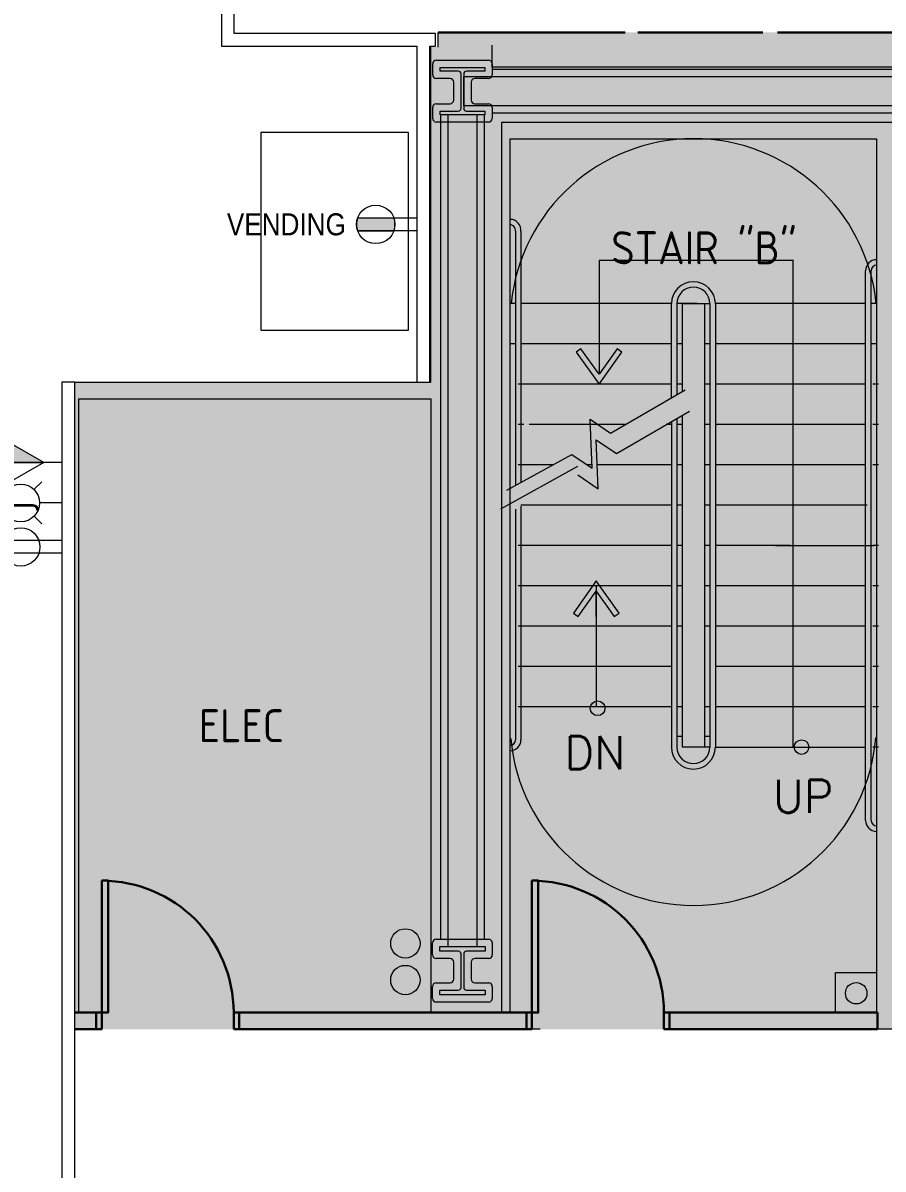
# Model space of a CAD drawing. Header units: inches. Extents: x 1 to 4637, y -664 to 702.
# Drawn here: x 1528.1 to 1762.8, y -156.7 to 156 of the extents above; entities that cross this region are included whole.
import ezdxf

# ---------------------------------------------------------------- set-up
doc = ezdxf.new("R2010")
doc.units = ezdxf.units.IN
doc.header["$MEASUREMENT"] = 0
for name, color, linetype, lineweight in [('A-ANNO-NOTE', 131, 'Continuous', 20), ('A-DETL-GENF', 92, 'Continuous', 9), ('A-DOOR', 31, 'Continuous', 9), ('A-WALL', 113, 'Continuous', 50), ('A-WALL-PATT', 111, 'Continuous', 13), ('B-BASE', 7, 'Continuous', 9), ('BB-PART-WALL', 7, 'Continuous', 9), ('E-ELEC-FIXT-IDEN', 2, 'Continuous', 9), ('I-WALL', 2, 'Continuous', 9), ('MA-2900-8th-120718_dwg', 7, 'Continuous', 9), ('NABCA_dwg', 8, 'Continuous', 9), ('Q-SPCQ', 91, 'Continuous', 9)]:
    doc.layers.add(name, color=color, linetype=linetype, lineweight=lineweight)
doc.styles.add('Arial_2', font='arial.ttf', dxfattribs={"width": 0.85, "height": 6})
doc.styles.add('ISOCP', font='isocp___.ttf', dxfattribs={"height": 9})
doc.styles.add('RomanS', font='romans__.ttf', dxfattribs={"height": 9})
doc.styles.add('Tahoma', font='tahoma.ttf', dxfattribs={"height": 6})

# ---------------------------------------------------------------- blocks, each defined once
blk = doc.blocks.new('Refrigerator - Default-2431221-New Construction - Tel_Data_Elec Plan')
at = {"layer": 'Q-SPCQ'}
for p, q in [((26.96, 19.58), (-26.96, 19.58)), ((-26.96, 19.58), (-26.96, -20.73)), ((26.96, -20.73), (26.96, 19.58)), ((-26.96, -20.73), (26.96, -20.73))]:
    blk.add_line(p, q, dxfattribs=at)
blk = doc.blocks.new('NABCA_dwg_MA-2900-8th-120718_dwg-2391440-New Construction - Test Fit Plan-2421454-New Construction - Tel_Data_Elec Plan')
at = {"layer": 'A-DOOR'}
blk.add_hatch(color=7, dxfattribs=at).paths.add_polyline_path([(-7815.5, -3359.04), (-7814.12, -3359.04), (-7814.12, -3354.54), (-7815.62, -3354.54), (-7815.62, -3359.04)], flags=0)
h = blk.add_hatch(color=7, dxfattribs=at)
h.paths.add_polyline_path([(-7696.75, -3359.04), (-7696.75, -3354.54), (-7698.25, -3354.54), (-7698.21, -3359.04)], flags=0)
h.paths.add_polyline_path([(-7735.75, -3359.04), (-7734.25, -3359.04), (-7734.25, -3354.54), (-7735.75, -3354.54), (-7735.75, -3356.36)], flags=0)
at = {"layer": 'A-WALL-PATT', "lineweight": 9}
blk.add_hatch(color=7, dxfattribs=at).paths.add_polyline_path([(-7154.96, -3090.6), (-7067.83, -3090.6), (-7067.83, -3087.1), (-7759.87, -3087.1), (-7759.87, -3090.6), (-7161.8, -3090.6)], flags=0)
h = blk.add_hatch(color=7, dxfattribs=at)
h.paths.add_polyline_path([(-7696.75, -3359.04), (-7640, -3359.04), (-7640, -3354.54), (-7696.75, -3354.54), (-7696.75, -3358.59)], flags=0)
h.paths.add_polyline_path([(-7794.84, -3359.04), (-7735.75, -3359.04), (-7735.75, -3354.54), (-7814.12, -3354.54), (-7814.12, -3359.04), (-7798.34, -3359.04)], flags=0)
at = {"layer": 'B-BASE'}
h = blk.add_hatch(color=256, dxfattribs=at)
h.paths.add_polyline_path([(-7593.5, -3338.14), (-7593.5, -3342.64), (-7598.75, -3342.64), (-7598.75, -3338.14), (-7595, -3338.14)], flags=0)
h.paths.add_polyline_path([(-7557.5, -3342.64), (-7557.5, -3338.14), (-7542.25, -3338.14), (-7542.25, -3342.64), (-7556, -3342.64)], flags=0)
h.paths.add_polyline_path([(-7286.46, -3359.1), (-7243.2, -3359.1), (-7243.2, -3341.1), (-7195.2, -3341.1), (-7195.2, -3359.1), (-7067.83, -3359.1), (-7067.83, -3298.1), (-7072.83, -3298.1), (-7072.83, -3340.1), (-7173.2, -3340.1), (-7173.2, -3225.1), (-7072.83, -3225.1), (-7072.83, -3256.1), (-7067.83, -3256.1), (-7067.83, -3190.1), (-7072.83, -3190.1), (-7072.83, -3221.1), (-7173.2, -3221.1), (-7173.2, -3109.1), (-7072.83, -3109.1), (-7072.83, -3148.1), (-7067.83, -3148.1), (-7067.83, -3090.6), (-7462.51, -3090.6), (-7462.51, -3091.48), (-7745.1, -3090.61), (-7745.11, -3090.6), (-7759.87, -3090.65), (-7759.87, -3091.1), (-7761.87, -3091.1), (-7761.87, -3182.48), (-7859, -3182.48), (-7859, -3354.54), (-7857.87, -3354.48), (-7857.87, -3187.1), (-7761.87, -3187.1), (-7761.87, -3354.48), (-7815.5, -3354.48), (-7815.5, -3354.54), (-7740.21, -3354.54), (-7740.21, -3116.1), (-7640.21, -3116.1), (-7640.17, -3354.54), (-7640, -3354.54), (-7640, -3359.04), (-7698.21, -3359.04), (-7698.21, -3359.1), (-7632.09, -3359.1), (-7632.09, -3350.85), (-7615.35, -3350.85), (-7615.35, -3359.1), (-7602.73, -3359.1), (-7602.73, -3356.45), (-7593.52, -3356.45), (-7593.52, -3356.39), (-7598.75, -3356.39), (-7598.75, -3351.89), (-7593.43, -3351.89), (-7593.43, -3351.83), (-7599.48, -3351.83), (-7599.48, -3342.7), (-7593.48, -3342.7), (-7593.5, -3338.08), (-7599.48, -3338.08), (-7599.48, -3131.23), (-7439.82, -3131.23), (-7439.82, -3142.6), (-7396.82, -3142.6), (-7396.82, -3327.98), (-7539.48, -3327.98), (-7539.48, -3338.08), (-7557.52, -3338.08), (-7557.5, -3342.7), (-7551.48, -3342.7), (-7551.48, -3351.83), (-7557.48, -3351.83), (-7557.48, -3356.45), (-7551.48, -3356.45), (-7551.48, -3359.1), (-7370.57, -3359.1), (-7370.57, -3359.04), (-7376.82, -3359.04), (-7376.82, -3354.54), (-7370.57, -3354.54), (-7370.57, -3354.48), (-7376.57, -3354.48), (-7376.57, -3273.73), (-7315.82, -3273.73), (-7315.82, -3292.39), (-7315.45, -3292.39), (-7315.45, -3283.16), (-7310.95, -3283.16), (-7310.95, -3292.39), (-7310.57, -3292.39), (-7310.57, -3268.48), (-7376.57, -3268.48), (-7376.57, -3091.73), (-7207.85, -3091.73), (-7207.85, -3184.5), (-7233.85, -3184.5), (-7233.85, -3189.75), (-7207.85, -3189.75), (-7207.85, -3322.48), (-7247.82, -3322.48), (-7247.82, -3350.48), (-7310.57, -3350.48), (-7310.57, -3328.39), (-7315.82, -3328.41), (-7315.82, -3354.48), (-7334.57, -3354.48), (-7334.57, -3354.54), (-7247.82, -3354.54), (-7247.82, -3359.04), (-7334.57, -3359.04), (-7334.57, -3359.1), (-7289.96, -3359.1)], flags=0)
h.paths.add_polyline_path([(-7815.5, -3359.1), (-7734.21, -3359.1), (-7734.25, -3359.04), (-7815.5, -3359.04)], flags=0)
h.paths.add_polyline_path([(-7538.82, -3354.16), (-7549.72, -3350.07), (-7549.98, -3350.33), (-7549.98, -3349.98), (-7537.13, -3349.98), (-7537.99, -3352.1)], flags=0)
h.paths.add_polyline_path([(-7421.68, -3358.66), (-7538.82, -3358.66), (-7538.82, -3354.16), (-7396.82, -3354.16), (-7396.82, -3358.66)], flags=0)
h.paths.add_polyline_path([(-7548.14, -3357.6), (-7549.98, -3357.6), (-7549.98, -3352.1), (-7538.82, -3354.16), (-7548.14, -3357.03), (-7544.89, -3357.6)], flags=0)
h.paths.add_polyline_path([(-7554.5, -3356.39), (-7557.37, -3356.39), (-7557.37, -3351.89), (-7554.5, -3351.92), (-7554.5, -3354.59)], flags=0)
h.paths.add_polyline_path([(-7310.95, -3347.16), (-7315.45, -3347.16), (-7315.45, -3328.41), (-7310.95, -3328.41), (-7310.95, -3338.07)], flags=0)
h.paths.add_polyline_path([(-7526.75, -3345.6), (-7535.35, -3345.6), (-7535.35, -3333.6), (-7465.31, -3333.6), (-7465.31, -3345.6), (-7501.75, -3345.6)], flags=0)
h.paths.add_polyline_path([(-7396.82, -3345.6), (-7441.17, -3345.6), (-7441.17, -3333.6), (-7396.82, -3333.6)], flags=0)
h.paths.add_polyline_path([(-7626.98, -3334.58), (-7626.98, -3257.19), (-7602.98, -3257.19), (-7602.98, -3334.58), (-7615.35, -3334.58)], flags=0)
h.paths.add_polyline_path([(-7632.09, -3253.69), (-7632.09, -3184.57), (-7604.32, -3184.57), (-7604.32, -3253.69), (-7626.98, -3253.69)], flags=0)
h.paths.add_polyline_path([(-7629.21, -3181.07), (-7629.21, -3115.13), (-7602.98, -3115.13), (-7602.98, -3181.07), (-7626.98, -3181.07)], flags=0)
h.paths.add_polyline_path([(-7757.21, -3171.83), (-7757.21, -3168.2), (-7749.21, -3143.68), (-7749.21, -3145.6), (-7756.1, -3168.2)], flags=0)
h.paths.add_polyline_path([(-7421.68, -3139.1), (-7436.32, -3139.1), (-7436.32, -3115.1), (-7400.32, -3115.1), (-7400.32, -3139.1)], flags=0)
h.paths.add_polyline_path([(-7537.19, -3125.6), (-7599.48, -3125.6), (-7599.48, -3113.6), (-7463.01, -3113.6), (-7463.01, -3125.6), (-7533.69, -3125.6)], flags=0)
h.paths.add_polyline_path([(-7752.84, -3107.1), (-7752.84, -3101.24), (-7747.86, -3107.1), (-7749.21, -3107.1)], flags=0)
for points in [[(-7462.51, -3091.48), (-7462.51, -3090.6), (-7745.1, -3090.61), (-7745.1, -3090.65), (-7463.01, -3091.47)], [(-7752.84, -3107.1), (-7747.86, -3107.1), (-7752.84, -3101.24)], [(-7757.21, -3171.83), (-7749.21, -3145.6), (-7749.21, -3143.68), (-7757.21, -3168.2)]]:
    blk.add_hatch(color=256, dxfattribs=at).paths.add_polyline_path(points, flags=0)
at = {"layer": 'BB-PART-WALL'}
blk.add_hatch(color=256, dxfattribs=at).paths.add_polyline_path([(-7859, -3359.1), (-7851.5, -3359.1), (-7851.5, -3354.48), (-7857.87, -3354.48), (-7859, -3354.54), (-7859, -3359.04)], flags=0)
at = {"layer": 'A-DOOR', "color": 10, "lineweight": 30, "flags": 128}
for points in [[(-7851.62, -3318.54), (-7849.87, -3318.54), (-7849.87, -3354.54), (-7851.62, -3354.54)], [(-7734.25, -3318.54), (-7732.5, -3318.54), (-7732.5, -3354.54), (-7734.25, -3354.54)], [(-7853.12, -3354.54), (-7851.62, -3354.54), (-7851.62, -3359.04), (-7853.12, -3359.04)], [(-7815.62, -3359.04), (-7815.62, -3354.54), (-7814.12, -3354.54), (-7814.12, -3359.04)], [(-7735.75, -3354.54), (-7734.25, -3354.54), (-7734.25, -3359.04), (-7735.75, -3359.04)], [(-7698.25, -3359.04), (-7698.25, -3354.54), (-7696.75, -3354.54), (-7696.75, -3359.04)]]:
    blk.add_lwpolyline(points, close=True, dxfattribs=at)
at = {"layer": 'A-DOOR', "color": 10, "lineweight": 30}
for centre in [(-7851.62, -3354.54), (-7734.25, -3354.54)]:
    blk.add_arc(centre, 36, 0, 90, dxfattribs=at)
at = {"layer": 'A-WALL', "color": 10, "lineweight": 30}
for p, q in [((-7708.83, -3087.1), (-7759.87, -3087.1)), ((-7671.21, -3087.1), (-7705.33, -3087.1)), ((-7540.33, -3087.1), (-7667.21, -3087.1))]:
    blk.add_line(p, q, dxfattribs=at)
at = {"layer": 'A-WALL', "color": 10, "lineweight": 30, "flags": 128}
blk.add_lwpolyline([(-7859, -3359.04), (-7853.12, -3359.04), (-7853.12, -3354.54), (-7859, -3354.54)], dxfattribs=at)
for points in [[(-7814.12, -3359.04), (-7735.75, -3359.04), (-7735.75, -3354.54), (-7814.12, -3354.54)], [(-7696.75, -3359.04), (-7640, -3359.04), (-7640, -3354.54), (-7696.75, -3354.54)]]:
    blk.add_lwpolyline(points, close=True, dxfattribs=at)
at = {"layer": 'B-BASE'}
for p, q in [((-7761.32, -3098.66), (-7761.32, -3095.66)), ((-7760.32, -3094.66), (-7746.1, -3094.66)), ((-7745.1, -3095.66), (-7745.1, -3098.66)), ((-7753.59, -3107.8), (-7753.59, -3098.41)), ((-7752.84, -3098.41), (-7752.84, -3107.8)), ((-7745.1, -3097.1), (-7462.51, -3097.1)), ((-7756.59, -3099.66), (-7760.32, -3099.66)), ((-7755.59, -3105.55), (-7755.59, -3100.66)), ((-7750.84, -3100.66), (-7750.84, -3105.55)), ((-7746.1, -3099.66), (-7749.84, -3099.66)), ((-7761.32, -3110.55), (-7761.32, -3107.55)), ((-7760.32, -3106.55), (-7756.59, -3106.55)), ((-7749.84, -3106.55), (-7746.1, -3106.55)), ((-7745.1, -3107.55), (-7745.1, -3110.55)), ((-7746.1, -3111.55), (-7760.32, -3111.55)), ((-7759.21, -3109.55), (-7759.21, -3334.54)), ((-7747.21, -3334.54), (-7747.21, -3109.55)), ((-7462.51, -3109.1), (-7745.1, -3109.1)), ((-7738.73, -3141.34), (-7738.73, -3210.74)), ((-7737.23, -3141.44), (-7737.23, -3209.91)), ((-7662.96, -3282.1), (-7662.96, -3149.36)), ((-7643.22, -3302.1), (-7643.22, -3152.1)), ((-7641.72, -3302.1), (-7641.72, -3152.1)), ((-7738.73, -3161.1), (-7740, -3161.1)), ((-7687.2, -3161.1), (-7687.2, -3282.1)), ((-7640.21, -3161.1), (-7641.72, -3161.1)), ((-7738.73, -3172.1), (-7740.2, -3172.1)), ((-7696.2, -3172.1), (-7737.23, -3172.1)), ((-7693.2, -3172.1), (-7694.7, -3172.1)), ((-7685.7, -3172.1), (-7687.2, -3172.1)), ((-7643.22, -3172.1), (-7684.2, -3172.1)), ((-7640.2, -3172.1), (-7641.72, -3172.1)), ((-7858.5, -3182.48), (-7765.62, -3182.48)), ((-7736.5, -3183.1), (-7737.97, -3183.1)), ((-7696.2, -3183.1), (-7737.23, -3183.1)), ((-7693.2, -3183.1), (-7694.7, -3183.1)), ((-7685.7, -3183.1), (-7687.2, -3183.1)), ((-7643.22, -3183.1), (-7684.2, -3183.1)), ((-7639.69, -3183.1), (-7641.21, -3183.1)), ((-7694.7, -3192.39), (-7694.7, -3282.1)), ((-7736.5, -3194.1), (-7737.97, -3194.1)), ((-7716.04, -3194.1), (-7735, -3194.1)), ((-7708.79, -3194.1), (-7716.2, -3194.1)), ((-7696.2, -3194.1), (-7697.63, -3194.1)), ((-7696.2, -3193.27), (-7696.2, -3282.1)), ((-7693.2, -3194.1), (-7694.7, -3194.1)), ((-7685.7, -3194.1), (-7687.2, -3194.1)), ((-7643.22, -3194.1), (-7684.2, -3194.1)), ((-7639.69, -3194.1), (-7641.21, -3194.1)), ((-7742.76, -3217.06), (-7721.72, -3205.45)), ((-7736.5, -3205.1), (-7737.97, -3205.1)), ((-7728.52, -3205.1), (-7737.23, -3205.1)), ((-7717.83, -3205.1), (-7719.15, -3205.1)), ((-7696.2, -3205.1), (-7716.46, -3205.1)), ((-7693.2, -3205.1), (-7694.7, -3205.1)), ((-7685.7, -3205.1), (-7687.2, -3205.1)), ((-7643.22, -3205.1), (-7684.2, -3205.1)), ((-7639.69, -3205.1), (-7641.21, -3205.1)), ((-7738.73, -3217.21), (-7738.73, -3280.1)), ((-7696.2, -3216.1), (-7737.23, -3216.1)), ((-7737.23, -3216.39), (-7737.23, -3280.1)), ((-7693.2, -3216.1), (-7694.7, -3216.1)), ((-7685.7, -3216.1), (-7687.2, -3216.1)), ((-7642.83, -3216.1), (-7684.2, -3216.1)), ((-7736.5, -3227.1), (-7737.96, -3227.1)), ((-7696.2, -3227.1), (-7737.23, -3227.1)), ((-7693.2, -3227.1), (-7694.7, -3227.1)), ((-7685.7, -3227.1), (-7687.2, -3227.1)), ((-7665.96, -3227.1), (-7684.2, -3227.1)), ((-7639.7, -3227.1), (-7641.21, -3227.1)), ((-7687.2, -3230.66), (-7687.2, -3241.1)), ((-7685.7, -3231.53), (-7685.7, -3240.27)), ((-7736.5, -3238.1), (-7737.96, -3238.1)), ((-7696.2, -3238.1), (-7737.23, -3238.1)), ((-7716.72, -3238.1), (-7716.72, -3271.1)), ((-7693.2, -3238.1), (-7694.7, -3238.1)), ((-7685.7, -3238.1), (-7687.2, -3238.1)), ((-7643.22, -3238.1), (-7684.2, -3238.1)), ((-7639.69, -3238.1), (-7641.21, -3238.1)), ((-7736.5, -3249.1), (-7737.96, -3249.1)), ((-7696.2, -3249.1), (-7737.23, -3249.1)), ((-7693.2, -3249.1), (-7694.7, -3249.1)), ((-7685.7, -3249.1), (-7687.2, -3249.1)), ((-7643.22, -3249.1), (-7684.2, -3249.1)), ((-7639.69, -3249.1), (-7641.21, -3249.1)), ((-7736.5, -3260.1), (-7737.98, -3260.1)), ((-7696.2, -3260.1), (-7737.23, -3260.1)), ((-7643.22, -3260.1), (-7684.2, -3260.1)), ((-7639.69, -3260.1), (-7641.21, -3260.1)), ((-7736.5, -3271.1), (-7737.98, -3271.1)), ((-7696.2, -3271.1), (-7737.23, -3271.1)), ((-7693.2, -3271.1), (-7694.7, -3271.1)), ((-7685.7, -3271.1), (-7687.2, -3271.1)), ((-7643.22, -3271.1), (-7684.2, -3271.1)), ((-7639.69, -3271.1), (-7641.21, -3271.1)), ((-7693.2, -3279.18), (-7694.7, -3279.18)), ((-7685.7, -3279.18), (-7687.2, -3279.18)), ((-7639.69, -3282.1), (-7641.21, -3282.1)), ((-7761.37, -3338.79), (-7761.37, -3335.54)), ((-7760.37, -3334.54), (-7746.05, -3334.54)), ((-7745.05, -3335.54), (-7745.05, -3338.79)), ((-7756.59, -3339.79), (-7760.37, -3339.79)), ((-7753.59, -3347.66), (-7753.59, -3338.54)), ((-7752.84, -3338.54), (-7752.84, -3347.66)), ((-7746.05, -3339.79), (-7749.84, -3339.79)), ((-7755.59, -3345.41), (-7755.59, -3340.79)), ((-7750.84, -3340.79), (-7750.84, -3345.41)), ((-7761.37, -3350.66), (-7761.37, -3347.41)), ((-7760.37, -3346.41), (-7756.59, -3346.41)), ((-7749.84, -3346.41), (-7746.05, -3346.41)), ((-7745.05, -3347.41), (-7745.05, -3350.66)), ((-7746.05, -3351.66), (-7760.37, -3351.66)), ((-7734.21, -3359.1), (-7734.21, -3354.6)), ((-7742.48, -3359.1), (-7742.48, -3359.04))]:
    blk.add_line(p, q, dxfattribs=at)
at = {"layer": 'B-BASE', "flags": 128}
for points in [[(-7762.12, -3182.48), (-7761.87, -3182.48), (-7761.87, -3091.1)], [(-7462.51, -3096.6), (-7745.1, -3096.6), (-7745.1, -3090.6)], [(-7754.34, -3097.66), (-7759.32, -3097.66), (-7759.32, -3096.66), (-7747.1, -3096.66), (-7747.1, -3097.66), (-7752.09, -3097.66)], [(-7752.09, -3108.55), (-7747.1, -3108.55), (-7747.1, -3109.55), (-7759.32, -3109.55), (-7759.32, -3108.55), (-7754.34, -3108.55)], [(-7742.48, -3354.54), (-7742.48, -3111.6), (-7632.35, -3111.6), (-7599.48, -3111.6), (-7599.48, -3184.57), (-7633.48, -3184.57)], [(-7635.71, -3111.6), (-7635.71, -3359.1), (-7698.21, -3359.1), (-7698.21, -3359.04)], [(-7740.21, -3354.54), (-7740.21, -3116.1), (-7640.21, -3116.1), (-7640.21, -3350.23)], [(-7662.9, -3149.36), (-7715.94, -3149.36), (-7715.94, -3173.43)], [(-7696.2, -3186.79), (-7696.2, -3161.1), (-7737.23, -3161.1)], [(-7693.2, -3185.04), (-7693.2, -3161.1), (-7694.7, -3161.1), (-7694.7, -3185.91)], [(-7689.19, -3161.1), (-7693.19, -3161.1), (-7687.2, -3161.1), (-7685.7, -3161.1), (-7685.7, -3282.1), (-7687.2, -3282.1), (-7693.2, -3282.1), (-7693.2, -3191.52)], [(-7643.22, -3161.1), (-7684.2, -3161.1), (-7684.2, -3282.1), (-7643.22, -3282.1)], [(-7741.06, -3212.02), (-7723.32, -3202.23), (-7717.79, -3206.03), (-7718.33, -3192.63), (-7712.81, -3196.43), (-7692.4, -3184.58)], [(-7857.87, -3354.48), (-7851.5, -3354.48), (-7857.87, -3354.48), (-7857.87, -3187.1), (-7761.87, -3187.1), (-7761.87, -3354.48), (-7815.5, -3354.48), (-7815.5, -3354.54)], [(-7721.72, -3207.82), (-7716.19, -3211.63), (-7716.74, -3198.22), (-7711.21, -3202.03), (-7691.26, -3190.39)], [(-7663.73, -3227.1), (-7667.8, -3227.1), (-7640.98, -3227.1)], [(-7754.34, -3337.79), (-7759.37, -3337.79), (-7759.37, -3336.54), (-7747.05, -3336.54), (-7747.05, -3337.79), (-7752.09, -3337.79)], [(-7651.44, -3354.54), (-7651.44, -3343.6), (-7640.21, -3343.6), (-7640.21, -3354.54)], [(-7752.09, -3348.41), (-7747.05, -3348.41), (-7747.05, -3349.66), (-7759.37, -3349.66), (-7759.37, -3348.41), (-7754.34, -3348.41)], [(-7851.5, -3354.48), (-7851.5, -3359.1), (-7859, -3359.1)], [(-7731.98, -3359.1), (-7815.5, -3359.1), (-7815.5, -3359.04)]]:
    blk.add_lwpolyline(points, dxfattribs=at)
for points in [[(-7752.84, -3099.1), (-7453.59, -3099.1), (-7453.59, -3107.1), (-7752.84, -3107.1)], [(-7749.21, -3109.55), (-7757.21, -3109.55), (-7757.21, -3336.54), (-7749.21, -3336.54)]]:
    blk.add_lwpolyline(points, close=True, dxfattribs=at)
at = {"layer": 'B-BASE'}
for centre, radius in [((-7716.33, -3271.5), 2), ((-7660.69, -3282.1), 2), ((-7768.78, -3335.65), 4), ((-7768.78, -3345.65), 4), ((-7645.78, -3349.26), 2.93)]:
    blk.add_circle(centre, radius, dxfattribs=at)
for centre, radius, start, end in [((-7760.32, -3095.66), 1, 90, 180), ((-7746.1, -3095.66), 1, 0, 90), ((-7760.32, -3098.66), 1, 180, 270), ((-7754.34, -3098.41), 0.75, 0, 90), ((-7752.09, -3098.41), 0.75, 90, 180), ((-7746.1, -3098.66), 1, 270, 0), ((-7756.59, -3100.66), 1, 0, 90), ((-7749.84, -3100.66), 1, 90, 180), ((-7760.32, -3107.55), 1, 90, 180), ((-7756.59, -3105.55), 1, 270, 0), ((-7754.34, -3107.8), 0.75, 270, 0), ((-7752.09, -3107.8), 0.75, 180, 270), ((-7749.84, -3105.55), 1, 180, 270), ((-7746.1, -3107.55), 1, 0, 90), ((-7760.32, -3110.55), 1, 180, 270), ((-7746.1, -3110.55), 1, 270, 0), ((-7690.11, -3166.17), 50.07, 5.8064, 174.1936), ((-7740.22, -3141.1), 3, 353.5417, 90), ((-7740.22, -3141.1), 1.5, 350.8617, 90), ((-7640.22, -3152.1), 3, 90, 180), ((-7640.22, -3152.1), 1.5, 90, 180), ((-7690.19, -3161.1), 6, 0, 180), ((-7690.19, -3161.1), 4.5, 0, 180), ((-7740.23, -3280.1), 1.5, 270, 0), ((-7740.23, -3280.1), 3, 270, 0), ((-7690.23, -3275.3), 50, 185.0626, 355.2253), ((-7690.2, -3282.1), 6, 180, 0), ((-7690.2, -3282.1), 4.5, 180, 0), ((-7640.22, -3302.1), 3, 180, 270), ((-7640.22, -3302.1), 1.5, 180, 270), ((-7760.37, -3335.54), 1, 90, 180), ((-7746.05, -3335.54), 1, 0, 90), ((-7760.37, -3338.79), 1, 180, 270), ((-7756.59, -3340.79), 1, 0, 90), ((-7754.34, -3338.54), 0.75, 0, 90), ((-7752.09, -3338.54), 0.75, 90, 180), ((-7749.84, -3340.79), 1, 90, 180), ((-7746.05, -3338.79), 1, 270, 0), ((-7756.59, -3345.41), 1, 270, 0), ((-7749.84, -3345.41), 1, 180, 270), ((-7760.37, -3347.41), 1, 90, 180), ((-7754.34, -3347.66), 0.75, 270, 0), ((-7752.09, -3347.66), 0.75, 180, 270), ((-7746.05, -3347.41), 1, 0, 90), ((-7760.37, -3350.66), 1, 180, 270), ((-7746.05, -3350.66), 1, 270, 0)]:
    blk.add_arc(centre, radius, start, end, dxfattribs=at)
at = {"layer": 'BB-PART-WALL', "flags": 128}
blk.add_lwpolyline([(-7859, -3354.48), (-7851.5, -3354.48), (-7851.5, -3359.1), (-7859, -3359.1)], dxfattribs=at)
at = {"layer": 'MA-2900-8th-120718_dwg', "flags": 128}
for points in [[(-7715.94, -3173.43), (-7715.94, -3180.35), (-7720.87, -3173.43), (-7722.17, -3174.36), (-7715.94, -3183.1), (-7709.7, -3174.36), (-7711, -3173.43), (-7715.94, -3180.35)], [(-7716.72, -3246.44), (-7716.72, -3239.52), (-7711.78, -3246.44), (-7710.48, -3245.52), (-7716.72, -3236.77), (-7722.95, -3245.52), (-7721.65, -3246.44), (-7716.72, -3239.52)]]:
    blk.add_lwpolyline(points, dxfattribs=at)
at = {"layer": 'B-BASE', "char_height": 9}
for s, insert, width, attachment_point, line_spacing_factor, style in [('STAIR "B"', (-7687.29, -3141.35), 72.586, 2, 1.478621, 'ISOCP'), ('ELEC', (-7813.52, -3271.76), 33.8735, 2, 1.478621, 'ISOCP'), ('DN', (-7725.35, -3279.13), 22.4896, 1, 0.983083, 'RomanS'), ('UP', (-7668.55, -3291.02), 22.4896, 1, 0.983083, 'RomanS')]:
    blk.add_mtext(s, dxfattribs=dict(at, insert=insert, width=width, attachment_point=attachment_point, line_spacing_factor=line_spacing_factor, style=style))
blk = doc.blocks.new('NABCA_dwg-2391440-New Construction - Tel_Data_Elec Plan')
at = {"layer": 'A-WALL', "color": 250, "lineweight": 20}
for p, q in [((2342.61, 149.4), (2342.61, 153.4)), ((2243.49, 58.02), (2243.99, 58.02))]:
    blk.add_line(p, q, dxfattribs=at)
blk.add_blockref('NABCA_dwg_MA-2900-8th-120718_dwg-2391440-New Construction - Test Fit Plan-2421454-New Construction - Tel_Data_Elec Plan', (10102.48, 3240.5))

msp = doc.modelspace()

# ---------------------------------------------------------------- hatches: boundary and pattern name
at = {"layer": 'A-ANNO-NOTE', "lineweight": 9}
for points in [[(1619.29, 99.73), (1619.29, 102.31), (1619.13, 100.9)], [(1629.61, 100.55), (1629.41, 102.54), (1619.29, 102.31)], [(1619.29, 102.31), (1629.41, 102.54), (1619.35, 102.54)], [(1619.29, 99.73), (1629.61, 100.55), (1619.29, 102.31)], [(1619.29, 99.73), (1629.56, 100.19), (1629.61, 100.55)], [(1619.35, 99.5), (1629.56, 100.19), (1619.29, 99.73)], [(1629.41, 102.54), (1619.43, 102.76), (1619.35, 102.54)], [(1629.41, 99.5), (1629.56, 100.19), (1619.35, 99.5)], [(1629.41, 102.54), (1629.33, 102.76), (1619.43, 102.76)], [(1629.61, 100.55), (1629.47, 102.31), (1629.41, 102.54)], [(1629.61, 100.55), (1629.63, 101.14), (1629.47, 102.31)], [(1619.43, 99.28), (1629.33, 99.28), (1619.35, 99.5)], [(1629.33, 99.28), (1629.41, 99.5), (1619.35, 99.5)], [(1533.83, 36.02), (1523.37, 42.02), (1523.37, 36.02)]]:
    msp.add_hatch(color=256, dxfattribs=at).paths.add_polyline_path(points, flags=0)
at = {"layer": 'A-DETL-GENF'}
h = msp.add_hatch(color=9, dxfattribs=at)
h.paths.add_polyline_path([(3454.41, -656.64), (3526.04, -656.64), (3526.04, -625.6), (3525.54, -625.6), (3525.54, -614.1), (3537.66, -614.1), (3537.66, -630.43), (3554.37, -630.43), (3554.37, -645.98), (3643.41, -645.98), (3643.41, -656.1), (3643.04, -656.1), (3643.04, -656.64), (3822.04, -656.64), (3822.04, 227.4), (3820.41, 227.4), (3820.41, 226.9), (3811.41, 226.9), (3811.41, 279.65), (3797.41, 279.65), (3797.41, 285.65), (3801.04, 285.65), (3801.04, 289.15), (3797.41, 289.15), (3797.41, 295.15), (3811.41, 295.15), (3811.41, 347.9), (3821.54, 347.9), (3821.54, 347.4), (3822.04, 347.4), (3822.04, 693.36), (2249.79, 693.36), (2249.79, 690.9), (2264.04, 690.9), (2264.04, 683.42), (2264.33, 682.82), (2264.33, 674.27), (2259.87, 674.27), (2259.87, 670.9), (2249.79, 670.9), (2249.79, 215.4), (3258.78, 215.4), (3258.78, 129.86), (3257.03, 129.86), (3257.03, 128.36), (3258.78, 128.36), (3258.78, 43.36), (3257.58, 43.36), (3257.58, 35.36), (3258.78, 35.36), (3258.78, -118.6), (3066.67, -118.64), (3066.67, -176.64), (3330.04, -176.64), (3330.04, -656.64), (3436.21, -656.64)], flags=0)
h.paths.add_polyline_path([(3454.41, -656.1), (3432.04, -656.1), (3432.04, -648.6), (3431.66, -648.6), (3431.66, -639.48), (3436.21, -639.48), (3436.21, -633.43), (3454.41, -633.43), (3454.41, -614.01), (3466.41, -614.01), (3466.41, -625.6), (3466.04, -625.6), (3466.04, -656.1)], flags=0)
h.paths.add_polyline_path([(3815.54, -650.1), (3795.66, -650.1), (3795.66, -630.1), (3815.54, -630.1), (3815.54, -645.98)], flags=0)
h.paths.add_polyline_path([(1691, -118.6), (1703.04, -118.6), (1703, -114.04), (1761.08, -114.04), (1761.04, 124.4), (1661.04, 124.4), (1661.04, -114.04), (1667, -114.04), (1667.04, -118.6)], flags=0)
h.paths.add_polyline_path([(1585.63, -118.6), (1585.75, -118.6), (1585.75, -118.54), (1585.63, -118.54), (1585.63, -114.04), (1585.75, -114.04), (1585.75, -113.98), (1639.38, -113.98), (1639.38, 53.4), (1543.38, 53.4), (1543.38, -113.98), (1549.75, -113.98), (1549.75, -118.6)], flags=0)
h.paths.add_polyline_path([(2193.4, -118.6), (2206.05, -118.6), (2206.05, -100.6), (2158.05, -100.6), (2158.05, -118.6), (2173.79, -118.6)], flags=0)
h.paths.add_polyline_path([(2066.68, -118.6), (2066.68, -113.98), (2085.43, -113.98), (2085.43, -87.91), (2090.68, -87.91), (2090.68, -109.98), (2153.43, -109.98), (2153.43, -81.98), (2193.4, -81.98), (2193.4, 50.75), (2167.4, 50.75), (2167.4, 56), (2193.4, 56), (2193.4, 148.77), (2024.68, 148.77), (2024.68, -27.98), (2090.68, -27.98), (2090.68, -51.89), (2085.43, -51.89), (2085.43, -33.23), (2024.68, -33.23), (2024.68, -113.98), (2030.68, -113.98), (2030.68, -118.6)], flags=0)
h.paths.add_polyline_path([(1801.77, -118.6), (1849.77, -118.6), (1849.77, -115.95), (1843.77, -115.95), (1843.77, -111.33), (1849.77, -111.33), (1849.77, -102.2), (1843.75, -102.2), (1843.75, -97.58), (1861.77, -97.58), (1861.77, -87.48), (2004.43, -87.48), (2004.43, 97.9), (1961.43, 97.9), (1961.43, 109.27), (1801.77, 109.27), (1801.77, -97.58), (1807.75, -97.58), (1807.75, -102.2), (1801.77, -102.2), (1801.77, -111.33), (1807.82, -111.33), (1807.82, -111.39), (1807.88, -111.39), (1807.88, -115.89), (1807.72, -115.89), (1807.72, -115.95), (1798.52, -115.95), (1798.52, -118.6), (1801.37, -118.6)], flags=0)
h.paths.add_polyline_path([(1785.9, -118.6), (1785.9, -110.35), (1769.16, -110.35), (1769.16, -118.6), (1774.27, -118.6)], flags=0)
h.paths.add_polyline_path([(2984.77, -118.6), (2987.1, -118.6), (2985.94, -117.29), (2984.52, -118.6)], flags=0)
h.paths.add_polyline_path([(3254.16, -113.98), (3254.16, 34.04), (3248.16, 34.04), (3248.16, 38.66), (3254.16, 38.66), (3254.16, 148.77), (3248.16, 148.77), (3248.16, 153.4), (3212.16, 153.4), (3212.16, 148.77), (3158.16, 148.77), (3158.16, 38.66), (3212.16, 38.66), (3212.16, 34.1), (3158.16, 34.04), (3158.16, -113.98), (3167.57, -113.98)], flags=0)
h.paths.add_polyline_path([(2639.25, -113.98), (2796.51, -113.98), (2796.51, 36.77), (2730.51, 36.77), (2730.51, 71.94), (2735.76, 72.02), (2735.76, 70.39), (2735.83, 70.39), (2735.83, 42.02), (2796.51, 42.02), (2796.51, 148.77), (2790.51, 148.77), (2790.51, 153.4), (2753.17, 153.4), (2753.17, 149.9), (2754.51, 149.9), (2754.51, 148.77), (2735.76, 148.77), (2735.76, 144.14), (2735.83, 144.14), (2735.83, 106.39), (2731.33, 106.39), (2731.33, 108.02), (2730.6, 108.02), (2730.51, 144.77), (2661.75, 144.77), (2661.75, 118.77), (2603.75, 118.77), (2603.75, -7.98), (2669.75, -7.98), (2669.75, -13.23), (2603.75, -13.23), (2603.75, -113.98)], flags=0)
h.paths.add_polyline_path([(3421.71, -113.6), (3418.08, -113.6), (3418.08, -77.9), (3451.53, -77.9), (3451.53, -113.6), (3446.53, -113.6)], flags=0)
h.paths.add_polyline_path([(3810.4, -110.35), (3797.41, -110.35), (3797.41, -94.85), (3810.4, -94.85)], flags=0)
h.paths.add_polyline_path([(1871, -105.1), (1935.94, -105.1), (1935.94, -93.1), (1865.9, -93.1), (1865.9, -105.1)], flags=0)
h.paths.add_polyline_path([(1979.57, -105.1), (2004.43, -105.1), (2004.43, -93.1), (1960.08, -93.1), (1960.08, -105.1)], flags=0)
h.paths.add_polyline_path([(2245.1, -99.6), (2328.42, -99.6), (2328.42, -57.6), (2333.42, -57.6), (2333.42, -15.6), (2328.42, -15.6), (2328.42, 15.4), (2228.05, 15.4), (2228.05, -99.6), (2241.6, -99.6)], flags=0)
h.paths.add_polyline_path([(2554.75, -96.6), (2568.05, -96.6), (2568.05, 15.4), (2467.67, 15.4), (2467.67, -15.6), (2462.67, -15.6), (2462.67, -57.6), (2467.67, -57.6), (2467.67, -96.6), (2551.25, -96.6)], flags=0)
h.paths.add_polyline_path([(1785.9, -94.08), (1798.27, -94.08), (1798.27, -16.69), (1774.27, -16.69), (1774.27, -94.08)], flags=0)
h.paths.add_polyline_path([(2995.42, -90.6), (3019.42, -90.6), (3019.42, -24.6), (2995.42, -24.6), (2995.42, -89.6)], flags=0)
h.paths.add_polyline_path([(2836.12, -90.6), (2837.29, -90.6), (2837.29, -36.6), (2820.26, -36.6), (2820.26, -90.6)], flags=0)
h.paths.add_polyline_path([(3048.77, -89.6), (3134.92, -89.6), (3134.92, 148.9), (3070.42, 148.9), (3070.42, 153.4), (3039.21, 153.4), (3038.92, 148.9), (3034.92, 148.9), (3034.92, -89.6), (3042.58, -89.6)], flags=0)
h.paths.add_polyline_path([(2840.79, -74.48), (2991.92, -74.48), (2991.92, 131.37), (2985.96, 131.37), (2985.96, 131.5), (2985.89, 131.5), (2985.89, 136), (2991.96, 136), (2991.96, 146.12), (2985.94, 146.12), (2985.96, 150.75), (2991.96, 150.75), (2991.96, 153.4), (2943.96, 153.4), (2943.96, 150.75), (2949.94, 150.75), (2949.92, 146.12), (2943.96, 146.12), (2943.96, 136), (2949.96, 136), (2949.96, 131.37), (2931.96, 131.37), (2931.96, 122.27), (2816.76, 122.27), (2816.76, -32.27), (2840.79, -32.27), (2840.79, -36.6)], flags=0)
h.paths.add_polyline_path([(3025.92, -21.1), (3025.92, 46.34), (2996.84, 46.34), (2996.84, -21.1), (3019.42, -21.1)], flags=0)
h.paths.add_polyline_path([(1770.51, -13.19), (1796.93, -13.19), (1796.93, 55.93), (1769.16, 55.93), (1769.16, -13.19)], flags=0)
h.paths.add_polyline_path([(2241.6, 19.4), (2328.42, 19.4), (2328.42, 50.4), (2333.42, 50.4), (2333.42, 92.4), (2328.42, 92.4), (2328.42, 131.4), (2228.05, 131.4), (2228.05, 19.4)], flags=0)
h.paths.add_polyline_path([(2568.05, 19.4), (2568.05, 131.4), (2467.67, 131.4), (2467.67, 92.4), (2462.67, 92.4), (2462.67, 50.4), (2467.67, 50.4), (2467.67, 19.4)], flags=0)
h.paths.add_polyline_path([(2996.84, 49.84), (3019.42, 49.84), (3019.42, 127.87), (2995.42, 127.87), (2995.42, 49.84)], flags=0)
h.paths.add_polyline_path([(1772.04, 59.43), (1798.27, 59.43), (1798.27, 125.36), (1772.04, 125.36), (1772.04, 76.03)], flags=0)
h.paths.add_polyline_path([(1964.93, 101.4), (2000.93, 101.4), (2000.93, 125.4), (1964.93, 125.4), (1964.93, 102.61)], flags=0)
h.paths.add_polyline_path([(3421.58, 114.85), (3418.08, 114.85), (3418.08, 149.23), (3451.53, 149.23), (3451.53, 114.85), (3421.71, 114.85)], flags=0)
h.paths.add_polyline_path([(1867.56, 114.9), (1938.23, 114.9), (1938.23, 126.9), (1801.77, 126.9), (1801.77, 114.9), (1864.06, 114.9)], flags=0)
h.paths.add_polyline_path([(2816.76, 127.9), (2838.31, 127.9), (2838.31, 139.9), (2806.48, 139.9), (2806.48, 127.9), (2811.17, 127.9)], flags=0)
h.paths.add_polyline_path([(2911.67, 127.9), (2927.84, 127.9), (2927.84, 139.9), (2857.8, 139.9), (2857.8, 127.9)], flags=0)
h.paths.add_polyline_path([(2656.88, 134.4), (2657.13, 153.4), (2609.13, 153.4), (2609.13, 134.4)], flags=0)
h.paths.add_polyline_path([(3007.79, 145.15), (3025.92, 145.15), (3025.92, 153.4), (3007.79, 153.4), (3007.79, 146.12)], flags=0)
h.paths.add_polyline_path([(2792.17, 149.9), (2792.17, 153.4), (2790.67, 153.4), (2790.67, 149.9)], flags=0)
h.paths.add_polyline_path([(3533.54, 637.9), (3522.66, 637.9), (3522.66, 649.4), (3523.04, 649.4), (3523.04, 692.4), (3643.04, 692.4), (3643.04, 690.9), (3643.54, 690.9), (3643.54, 680.77), (3552.57, 680.77), (3552.57, 670.35), (3534.66, 670.35), (3534.66, 641.4), (3533.54, 641.4)], flags=0)
h.paths.add_polyline_path([(3452.91, 637.9), (3452.91, 670.9), (3433.21, 670.9), (3433.21, 674.27), (3431.66, 674.27), (3431.66, 683.4), (3432.04, 683.4), (3432.04, 692.4), (3463.04, 692.4), (3463.04, 649.4), (3463.54, 649.4), (3463.54, 637.9), (3463.04, 637.9)], flags=0)
h.paths.add_polyline_path([(3795.47, 667.9), (3792.66, 667.9), (3792.66, 684.9), (3815.54, 684.9), (3815.54, 667.9), (3807.64, 667.9)], flags=0)
h.paths.add_polyline_path([(2859.87, 670.9), (2836.21, 670.9), (2836.21, 674.27), (2831.66, 674.27), (2831.66, 683.4), (2832.04, 683.4), (2832.04, 690.9), (2864.04, 690.9), (2864.04, 683.4), (2864.33, 682.82), (2864.33, 674.27), (2859.87, 674.27)], flags=0)
h.paths.add_polyline_path([(3159.87, 670.9), (3136.21, 670.9), (3136.21, 674.4), (3132.71, 674.4), (3132.71, 674.27), (3131.66, 674.27), (3131.66, 683.4), (3132.04, 683.4), (3132.04, 690.9), (3164.04, 690.9), (3164.04, 683.4), (3164.33, 682.82), (3164.33, 674.27), (3159.87, 674.27)], flags=0)
h.paths.add_polyline_path([(2536.21, 670.9), (2536.21, 674.27), (2531.66, 674.27), (2531.66, 683.4), (2532.04, 683.4), (2532.04, 690.9), (2564.04, 690.9), (2564.04, 683.4), (2564.33, 682.82), (2564.33, 674.27), (2559.87, 674.27), (2559.87, 670.9)], flags=0)

# ---------------------------------------------------------------- linework, layer by layer
at = {"layer": 'A-ANNO-NOTE'}
for p, q in [((1629.33, 102.76), (1619.43, 102.76)), ((1635.63, 102.76), (1619.43, 102.76)), ((1619.43, 99.28), (1629.33, 99.28)), ((1635.63, 99.28), (1619.43, 99.28)), ((1533.83, 36.02), (1523.37, 42.02)), ((1533.83, 36.02), (1523.37, 42.02)), ((1523.37, 36.02), (1533.83, 36.02)), ((1538.75, 36.02), (1523.37, 36.02)), ((1533.83, 36.02), (1523.37, 30.02)), ((1531.12, 28.7), (1533.24, 30.82)), ((1538.75, 25.02), (1532.66, 25.02)), ((1531.18, 21.41), (1533.31, 19.28)), ((1538.75, 14.76), (1522.55, 14.76)), ((1538.75, 11.28), (1522.55, 11.28))]:
    msp.add_line(p, q, dxfattribs=at)
for centre, radius in [((1624.38, 101.02), 5.25), ((1527.5, 25.02), 5.16), ((1527.5, 13.02), 5.25)]:
    msp.add_circle(centre, radius, dxfattribs=at)
for start, end in [(160.6207, 199.3793), (340.6207, 19.3793)]:
    msp.add_arc((1624.38, 101.02), 5.25, start, end, dxfattribs=at)
at = {"layer": 'I-WALL', "color": 250, "lineweight": 20}
for p, q in [((1582.29, 159.4), (1582.29, 149.65)), ((1585.79, 153.15), (1585.79, 159.4)), ((1640.71, 153.15), (1585.79, 153.15)), ((1640.71, 149.65), (1640.71, 153.15)), ((1582.29, 149.65), (1635.63, 149.65)), ((1635.63, 149.65), (1635.63, 58.02)), ((1639.13, 149.65), (1640.71, 149.65)), ((1639.13, 58.02), (1639.13, 149.65)), ((1542.25, 58.02), (1538.75, 58.02)), ((1538.75, 58.02), (1538.75, -201.1)), ((1542.25, -197.6), (1542.25, 58.02)), ((1635.63, 58.02), (1639.13, 58.02))]:
    msp.add_line(p, q, dxfattribs=at)

# ---------------------------------------------------------------- block references
at = {"layer": 'NABCA_dwg', "color": 7}
msp.add_blockref('NABCA_dwg-2391440-New Construction - Tel_Data_Elec Plan', (-701.24, 0), dxfattribs=at)
at = {"layer": 'Q-SPCQ', "rotation": 269.9999999999997}
msp.add_blockref('Refrigerator - Default-2431221-New Construction - Tel_Data_Elec Plan', (1613.75, 99.11), dxfattribs=at)

# ---------------------------------------------------------------- texts
at = {"layer": 'A-ANNO-NOTE', "lineweight": 9, "insert": (1524.73, 23.33), "char_height": 6, "width": 3.939, "attachment_point": 1, "rotation": 90, "style": 'Tahoma'}
msp.add_mtext('J', dxfattribs=at)
at = {"layer": 'E-ELEC-FIXT-IDEN', "insert": (1583.77, 104.05), "char_height": 6, "width": 40.4353, "attachment_point": 1, "style": 'Arial_2'}
msp.add_mtext('VENDING', dxfattribs=at)

doc.saveas('drawing.dxf')
